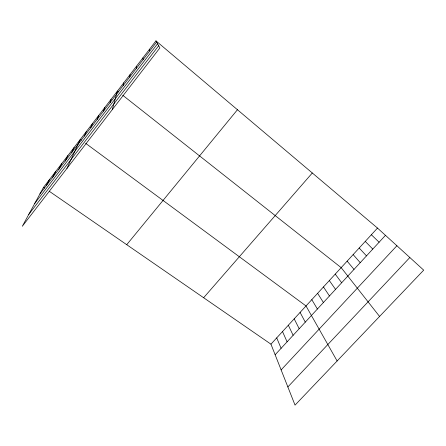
<?xml version="1.0" encoding="UTF-8"?>
<svg xmlns="http://www.w3.org/2000/svg" width="446" height="446" viewBox="0 0 446 446"><rect width="100%" height="100%" fill="white"/><g stroke="black" fill="none" stroke-linecap="round" stroke-linejoin="round"><path stroke-width="0.67" d="M136.381 68.377L136.498 66.214M129.73 77.041L130.098 74.554M123.118 85.643L123.732 82.839M112.308 109.593L117.415 91.073L118.48 91.915M110.034 102.675L111.132 99.252M103.556 111.11L104.894 107.38M97.116 119.489L98.689 115.458M90.722 127.812L92.528 123.486M84.366 136.08L86.407 131.464M66.922 168.437L80.319 139.386L81.395 140.178M71.6 152.699L74.092 147.503M65.183 161.051L67.898 155.565M58.805 169.352L61.749 163.576M52.472 177.592L55.639 171.537M46.183 185.781L49.567 179.448M43.53 187.309L22.3 226.295L159.885 47.912L155.955 40.87L43.53 187.309L44.672 188.095M39.934 193.915L156.613 42.047M34.732 203.465L157.572 43.764M28.773 214.409L158.676 45.743M126.731 244.692L237.45 109.733M203.627 297.733L312.312 172.987M270.951 344.167L377.494 228.068L423.7 270.148L295.04 405.13L270.951 344.167L49.238 191.245M275.137 354.771L385.472 235.332M281.119 369.907L396.895 245.74M287.854 386.955L409.835 257.52M85.688 143.35L306.017 305.956L337.12 360.981M122.75 95.282L341.173 267.645L379.574 316.443M155.955 40.87L377.494 228.068M371.356 234.758L379.106 242.223M365.257 241.403L372.778 249.074M359.186 248.021L366.489 255.887M353.148 254.599L360.229 262.661M347.144 261.139L354.007 269.395M335.236 274.117L341.669 282.753M329.326 280.551L335.548 289.376M323.45 286.956L329.466 295.96M317.608 293.323L323.417 302.511M311.799 299.656L317.396 309.028M300.091 312.412L305.281 322.14M294.198 318.829L299.188 328.741M288.339 325.218L293.122 335.303M282.513 331.568L287.096 341.831M276.715 337.884L281.103 348.32M149.427 49.372L149.823 50.883M142.943 57.818L143.082 59.664"/></g></svg>
